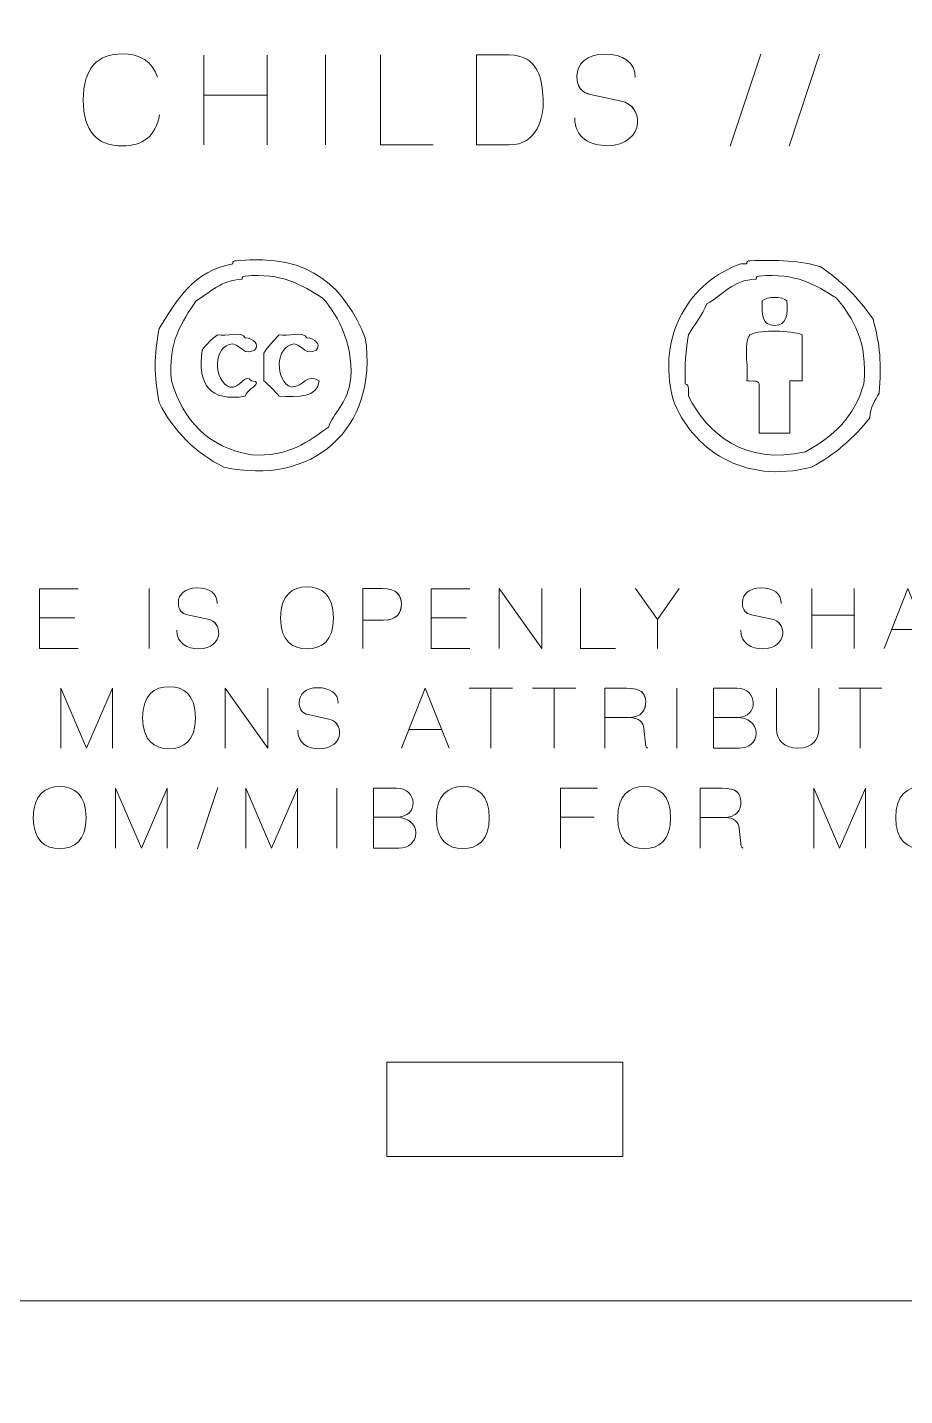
# Model space of a CAD drawing. Header units: inches. Extents: x 15 to 785, y -665 to -15.
# Drawn here: x 93.61 to 123.38, y -196.01 to -149.61 of the extents above; entities that cross this region are included whole.
import ezdxf

# ---------------------------------------------------------------- set-up
doc = ezdxf.new("R2010")
doc.units = ezdxf.units.IN
doc.header["$MEASUREMENT"] = 0
doc.layers.add('Layer 1', color=7, linetype='Continuous')

# ---------------------------------------------------------------- blocks, each defined once
blk = doc.blocks.new('block 2')
at = {"layer": 'Layer 1', "color": 179, "lineweight": 9, "true_color": 0x231f20}
blk.add_open_spline([(785, -570), (785, -578.284), (778.285, -585), (770.001, -585), (770.001, -585), (30.001, -585), (30.001, -585), (21.716, -585), (15.001, -578.284), (15.001, -570), (15.001, -570), (15.001, -30), (15.001, -30), (15.001, -21.716), (21.716, -15), (30.001, -15), (30.001, -15), (770.001, -15), (770.001, -15), (778.285, -15), (785, -21.716), (785, -30), (785, -30), (785, -570), (785, -570)], degree=3, knots=[0, 0, 0, 0, 1, 1, 1, 2, 2, 2, 3, 3, 3, 4, 4, 4, 5, 5, 5, 6, 6, 6, 7, 7, 7, 8, 8, 8, 8], dxfattribs=at)
blk = doc.blocks.new('block 29')
at = {"layer": 'Layer 1', "color": 30, "lineweight": 9, "true_color": 0xf89725}
for points in [[(120.236, -168.641), (120.236, -169.546), (121.672, -169.546), (121.672, -168.641), (121.672, -170.672), (121.672, -169.546), (120.236, -169.546), (120.236, -170.672), (120.236, -168.641)], [(109.339, -174.058), (109.339, -172.024), (108.608, -172.024), (110.075, -172.024), (109.339, -172.024), (109.339, -174.058)], [(111.486, -174.058), (111.486, -172.024), (110.755, -172.024), (112.222, -172.024), (111.486, -172.024), (111.486, -174.058)], [(121.875, -174.058), (121.875, -172.024), (121.144, -172.024), (122.611, -172.024), (121.875, -172.024), (121.875, -174.058)]]:
    blk.add_lwpolyline(points, dxfattribs=at)
for points, knots in [([(95.339, -170.672), (95.339, -170.672), (94.024, -170.672), (94.024, -170.672), (94.024, -170.672), (94.024, -168.65), (94.024, -168.65), (94.024, -168.65), (95.339, -168.65), (95.339, -168.65), (95.339, -168.65), (94.024, -168.65), (94.024, -168.65), (94.024, -168.65), (94.024, -170.672), (94.024, -170.672), (94.024, -170.672), (95.339, -170.672), (95.339, -170.672)], [0, 0, 0, 0, 1, 1, 1, 2, 2, 2, 3, 3, 3, 4, 4, 4, 5, 5, 5, 6, 6, 6, 6]), ([(97.744, -170.672), (97.744, -170.672), (97.744, -168.638), (97.744, -168.638), (97.744, -168.638), (97.744, -170.672), (97.744, -170.672)], [0, 0, 0, 0, 1, 1, 1, 2, 2, 2, 2]), ([(98.683, -170.057), (98.683, -170.508), (99.028, -170.688), (99.431, -170.688), (99.84, -170.688), (100.096, -170.432), (100.105, -170.181), (100.113, -169.933), (99.987, -169.736), (99.735, -169.682), (99.735, -169.682), (99.044, -169.532), (99.044, -169.532), (98.85, -169.49), (98.734, -169.377), (98.734, -169.112), (98.734, -168.847), (98.957, -168.619), (99.363, -168.619), (99.769, -168.619), (100.065, -168.81), (100.054, -169.146), (100.065, -168.81), (99.769, -168.619), (99.363, -168.619), (98.957, -168.619), (98.734, -168.847), (98.734, -169.112), (98.734, -169.377), (98.844, -169.487), (99.044, -169.532), (99.044, -169.532), (99.735, -169.682), (99.735, -169.682), (99.992, -169.736), (100.113, -169.933), (100.105, -170.181), (100.096, -170.432), (99.84, -170.688), (99.431, -170.688), (99.028, -170.688), (98.683, -170.508), (98.683, -170.057)], [0, 0, 0, 0, 1, 1, 1, 2, 2, 2, 3, 3, 3, 4, 4, 4, 5, 5, 5, 6, 6, 6, 7, 7, 7, 8, 8, 8, 9, 9, 9, 10, 10, 10, 11, 11, 11, 12, 12, 12, 13, 13, 13, 14, 14, 14, 14]), ([(102.203, -169.639), (102.203, -168.861), (102.606, -168.584), (103.1, -168.584), (103.594, -168.584), (103.997, -168.861), (103.997, -169.639), (103.997, -170.418), (103.594, -170.688), (103.1, -170.688), (102.606, -170.688), (102.203, -170.418), (102.203, -169.639)], [0, 0, 0, 0, 1, 1, 1, 2, 2, 2, 3, 3, 3, 4, 4, 4, 4]), ([(102.203, -169.639), (102.203, -168.861), (102.606, -168.584), (103.1, -168.584), (103.594, -168.584), (103.997, -168.861), (103.997, -169.639), (103.997, -170.418), (103.594, -170.688), (103.1, -170.688), (102.606, -170.688), (102.203, -170.418), (102.203, -169.639)], [0, 0, 0, 0, 1, 1, 1, 2, 2, 2, 3, 3, 3, 4, 4, 4, 4]), ([(104.999, -170.672), (104.999, -170.672), (104.999, -168.638), (104.999, -168.638), (104.999, -168.638), (105.648, -168.638), (105.648, -168.638), (106.17, -168.638), (106.288, -168.886), (106.302, -169.16), (106.314, -169.434), (106.167, -169.718), (105.701, -169.718), (105.701, -169.718), (104.999, -169.718), (104.999, -169.718), (104.999, -169.718), (105.701, -169.718), (105.701, -169.718), (106.159, -169.718), (106.314, -169.434), (106.302, -169.16), (106.288, -168.886), (106.164, -168.638), (105.648, -168.638), (105.648, -168.638), (104.999, -168.638), (104.999, -168.638), (104.999, -168.638), (104.999, -170.672), (104.999, -170.672)], [0, 0, 0, 0, 1, 1, 1, 2, 2, 2, 3, 3, 3, 4, 4, 4, 5, 5, 5, 6, 6, 6, 7, 7, 7, 8, 8, 8, 9, 9, 9, 10, 10, 10, 10]), ([(108.622, -170.672), (108.622, -170.672), (107.308, -170.672), (107.308, -170.672), (107.308, -170.672), (107.308, -168.65), (107.308, -168.65), (107.308, -168.65), (108.622, -168.65), (108.622, -168.65), (108.622, -168.65), (107.308, -168.65), (107.308, -168.65), (107.308, -168.65), (107.308, -170.672), (107.308, -170.672), (107.308, -170.672), (108.622, -170.672), (108.622, -170.672)], [0, 0, 0, 0, 1, 1, 1, 2, 2, 2, 3, 3, 3, 4, 4, 4, 5, 5, 5, 6, 6, 6, 6]), ([(109.616, -170.672), (109.616, -170.672), (109.616, -168.638), (109.616, -168.638), (109.616, -168.638), (111.066, -170.672), (111.066, -170.672), (111.066, -170.672), (111.066, -168.638), (111.066, -168.638), (111.066, -168.638), (111.066, -170.672), (111.066, -170.672), (111.066, -170.672), (109.616, -168.638), (109.616, -168.638), (109.616, -168.638), (109.616, -170.672), (109.616, -170.672)], [0, 0, 0, 0, 1, 1, 1, 2, 2, 2, 3, 3, 3, 4, 4, 4, 5, 5, 5, 6, 6, 6, 6]), ([(113.572, -170.672), (113.572, -170.672), (112.385, -170.672), (112.385, -170.672), (112.385, -170.672), (112.385, -168.638), (112.385, -168.638), (112.385, -168.638), (112.385, -170.672), (112.385, -170.672), (112.385, -170.672), (113.572, -170.672), (113.572, -170.672)], [0, 0, 0, 0, 1, 1, 1, 2, 2, 2, 3, 3, 3, 4, 4, 4, 4]), ([(114.992, -169.693), (114.992, -169.693), (115.731, -168.638), (115.731, -168.638), (115.731, -168.638), (114.992, -169.693), (114.992, -169.693), (114.992, -169.693), (114.253, -168.638), (114.253, -168.638), (114.253, -168.638), (114.992, -169.693), (114.992, -169.693), (114.992, -169.693), (114.992, -170.672), (114.992, -170.672), (114.992, -170.672), (114.992, -169.693), (114.992, -169.693)], [0, 0, 0, 0, 1, 1, 1, 2, 2, 2, 3, 3, 3, 4, 4, 4, 5, 5, 5, 6, 6, 6, 6]), ([(117.823, -170.057), (117.823, -170.508), (118.168, -170.688), (118.571, -170.688), (118.98, -170.688), (119.236, -170.432), (119.245, -170.181), (119.254, -169.933), (119.127, -169.736), (118.875, -169.682), (118.875, -169.682), (118.184, -169.532), (118.184, -169.532), (117.99, -169.49), (117.874, -169.377), (117.874, -169.112), (117.874, -168.847), (118.097, -168.619), (118.503, -168.619), (118.909, -168.619), (119.205, -168.81), (119.194, -169.146), (119.205, -168.81), (118.909, -168.619), (118.503, -168.619), (118.097, -168.619), (117.874, -168.847), (117.874, -169.112), (117.874, -169.377), (117.985, -169.487), (118.184, -169.532), (118.184, -169.532), (118.875, -169.682), (118.875, -169.682), (119.132, -169.736), (119.254, -169.933), (119.245, -170.181), (119.236, -170.432), (118.98, -170.688), (118.571, -170.688), (118.168, -170.688), (117.823, -170.508), (117.823, -170.057)], [0, 0, 0, 0, 1, 1, 1, 2, 2, 2, 3, 3, 3, 4, 4, 4, 5, 5, 5, 6, 6, 6, 7, 7, 7, 8, 8, 8, 9, 9, 9, 10, 10, 10, 11, 11, 11, 12, 12, 12, 13, 13, 13, 14, 14, 14, 14]), ([(122.686, -170.672), (122.686, -170.672), (123.493, -168.638), (123.493, -168.638), (123.493, -168.638), (124.303, -170.672), (124.303, -170.672), (124.303, -170.672), (123.493, -168.638), (123.493, -168.638), (123.493, -168.638), (122.686, -170.672), (122.686, -170.672)], [0, 0, 0, 0, 1, 1, 1, 2, 2, 2, 3, 3, 3, 4, 4, 4, 4]), ([(95.226, -169.631), (95.226, -169.631), (94.024, -169.631), (94.024, -169.631), (94.024, -169.631), (95.226, -169.631), (95.226, -169.631)], [0, 0, 0, 0, 1, 1, 1, 2, 2, 2, 2]), ([(108.509, -169.631), (108.509, -169.631), (107.308, -169.631), (107.308, -169.631), (107.308, -169.631), (108.509, -169.631), (108.509, -169.631)], [0, 0, 0, 0, 1, 1, 1, 2, 2, 2, 2]), ([(122.94, -170.031), (122.94, -170.031), (124.046, -170.031), (124.046, -170.031), (124.046, -170.031), (122.94, -170.031), (122.94, -170.031)], [0, 0, 0, 0, 1, 1, 1, 2, 2, 2, 2]), ([(94.743, -172.024), (94.743, -172.024), (95.617, -174.058), (95.617, -174.058), (95.617, -174.058), (96.494, -172.024), (96.494, -172.024), (96.494, -172.024), (96.494, -174.058), (96.494, -174.058), (96.494, -174.058), (96.494, -172.024), (96.494, -172.024), (96.494, -172.024), (95.617, -174.058), (95.617, -174.058), (95.617, -174.058), (94.743, -172.024), (94.743, -172.024), (94.743, -172.024), (94.743, -174.058), (94.743, -174.058), (94.743, -174.058), (94.743, -172.024), (94.743, -172.024)], [0, 0, 0, 0, 1, 1, 1, 2, 2, 2, 3, 3, 3, 4, 4, 4, 5, 5, 5, 6, 6, 6, 7, 7, 7, 8, 8, 8, 8]), ([(97.522, -173.026), (97.522, -172.248), (97.926, -171.971), (98.419, -171.971), (98.913, -171.971), (99.316, -172.248), (99.316, -173.026), (99.316, -173.804), (98.913, -174.075), (98.419, -174.075), (97.926, -174.075), (97.522, -173.804), (97.522, -173.026)], [0, 0, 0, 0, 1, 1, 1, 2, 2, 2, 3, 3, 3, 4, 4, 4, 4]), ([(97.522, -173.026), (97.522, -172.248), (97.926, -171.971), (98.419, -171.971), (98.913, -171.971), (99.316, -172.248), (99.316, -173.026), (99.316, -173.804), (98.913, -174.075), (98.419, -174.075), (97.926, -174.075), (97.522, -173.804), (97.522, -173.026)], [0, 0, 0, 0, 1, 1, 1, 2, 2, 2, 3, 3, 3, 4, 4, 4, 4]), ([(100.319, -174.058), (100.319, -174.058), (100.319, -172.024), (100.319, -172.024), (100.319, -172.024), (101.768, -174.058), (101.768, -174.058), (101.768, -174.058), (101.768, -172.024), (101.768, -172.024), (101.768, -172.024), (101.768, -174.058), (101.768, -174.058), (101.768, -174.058), (100.319, -172.024), (100.319, -172.024), (100.319, -172.024), (100.319, -174.058), (100.319, -174.058)], [0, 0, 0, 0, 1, 1, 1, 2, 2, 2, 3, 3, 3, 4, 4, 4, 5, 5, 5, 6, 6, 6, 6]), ([(102.783, -173.443), (102.783, -173.894), (103.127, -174.075), (103.53, -174.075), (103.94, -174.075), (104.196, -173.819), (104.205, -173.567), (104.213, -173.319), (104.086, -173.122), (103.835, -173.068), (103.835, -173.068), (103.144, -172.919), (103.144, -172.919), (102.949, -172.876), (102.834, -172.764), (102.834, -172.499), (102.834, -172.233), (103.056, -172.005), (103.463, -172.005), (103.869, -172.005), (104.165, -172.197), (104.154, -172.532), (104.165, -172.197), (103.869, -172.005), (103.463, -172.005), (103.056, -172.005), (102.834, -172.233), (102.834, -172.499), (102.834, -172.764), (102.944, -172.873), (103.144, -172.919), (103.144, -172.919), (103.835, -173.068), (103.835, -173.068), (104.092, -173.122), (104.213, -173.319), (104.205, -173.567), (104.196, -173.819), (103.94, -174.075), (103.53, -174.075), (103.127, -174.075), (102.783, -173.894), (102.783, -173.443)], [0, 0, 0, 0, 1, 1, 1, 2, 2, 2, 3, 3, 3, 4, 4, 4, 5, 5, 5, 6, 6, 6, 7, 7, 7, 8, 8, 8, 9, 9, 9, 10, 10, 10, 11, 11, 11, 12, 12, 12, 13, 13, 13, 14, 14, 14, 14]), ([(106.302, -174.058), (106.302, -174.058), (107.109, -172.024), (107.109, -172.024), (107.109, -172.024), (107.919, -174.058), (107.919, -174.058), (107.919, -174.058), (107.109, -172.024), (107.109, -172.024), (107.109, -172.024), (106.302, -174.058), (106.302, -174.058)], [0, 0, 0, 0, 1, 1, 1, 2, 2, 2, 3, 3, 3, 4, 4, 4, 4]), ([(113.208, -174.058), (113.208, -174.058), (113.208, -172.024), (113.208, -172.024), (113.208, -172.024), (113.95, -172.024), (113.95, -172.024), (114.468, -172.024), (114.579, -172.202), (114.593, -172.476), (114.604, -172.749), (114.466, -173.02), (114.006, -173.02), (114.006, -173.02), (113.208, -173.02), (113.208, -173.02), (113.208, -173.02), (114.006, -173.02), (114.006, -173.02), (114.457, -173.02), (114.604, -172.749), (114.593, -172.476), (114.579, -172.202), (114.457, -172.024), (113.95, -172.024), (113.95, -172.024), (113.208, -172.024), (113.208, -172.024), (113.208, -172.024), (113.208, -174.058), (113.208, -174.058)], [0, 0, 0, 0, 1, 1, 1, 2, 2, 2, 3, 3, 3, 4, 4, 4, 5, 5, 5, 6, 6, 6, 7, 7, 7, 8, 8, 8, 9, 9, 9, 10, 10, 10, 10]), ([(115.655, -174.058), (115.655, -174.058), (115.655, -172.024), (115.655, -172.024), (115.655, -172.024), (115.655, -174.058), (115.655, -174.058)], [0, 0, 0, 0, 1, 1, 1, 2, 2, 2, 2]), ([(116.899, -173.012), (116.899, -173.012), (117.681, -173.012), (117.681, -173.012), (118.087, -173.012), (118.253, -172.767), (118.245, -172.521), (118.233, -172.276), (118.062, -172.024), (117.686, -172.024), (117.686, -172.024), (116.899, -172.024), (116.899, -172.024), (116.899, -172.024), (116.899, -174.058), (116.899, -174.058), (116.899, -174.058), (117.765, -174.058), (117.765, -174.058), (118.087, -174.058), (118.341, -173.866), (118.341, -173.545), (118.335, -173.223), (118.067, -173.012), (117.681, -173.012), (118.067, -173.012), (118.335, -173.223), (118.341, -173.545), (118.341, -173.866), (118.087, -174.058), (117.765, -174.058), (117.765, -174.058), (116.899, -174.058), (116.899, -174.058), (116.899, -174.058), (116.899, -172.024), (116.899, -172.024), (116.899, -172.024), (117.686, -172.024), (117.686, -172.024), (118.062, -172.024), (118.233, -172.276), (118.245, -172.521), (118.253, -172.767), (118.087, -173.012), (117.681, -173.012), (117.681, -173.012), (116.899, -173.012), (116.899, -173.012)], [0, 0, 0, 0, 1, 1, 1, 2, 2, 2, 3, 3, 3, 4, 4, 4, 5, 5, 5, 6, 6, 6, 7, 7, 7, 8, 8, 8, 9, 9, 9, 10, 10, 10, 11, 11, 11, 12, 12, 12, 13, 13, 13, 14, 14, 14, 15, 15, 15, 16, 16, 16, 16]), ([(120.466, -172.022), (120.466, -172.022), (120.466, -173.074), (120.466, -173.412), (120.466, -173.751), (120.257, -174.058), (119.761, -174.056), (119.264, -174.047), (119.036, -173.77), (119.036, -173.412), (119.036, -173.412), (119.036, -172.022), (119.036, -172.022), (119.036, -172.022), (119.036, -173.412), (119.036, -173.412), (119.036, -173.77), (119.264, -174.047), (119.761, -174.056), (120.257, -174.058), (120.466, -173.751), (120.466, -173.412), (120.466, -173.074), (120.466, -172.022), (120.466, -172.022)], [0, 0, 0, 0, 1, 1, 1, 2, 2, 2, 3, 3, 3, 4, 4, 4, 5, 5, 5, 6, 6, 6, 7, 7, 7, 8, 8, 8, 8]), ([(114.655, -174.058), (114.599, -174.018), (114.584, -173.94), (114.584, -173.906), (114.584, -173.906), (114.534, -173.393), (114.534, -173.393), (114.517, -173.172), (114.359, -173.02), (114.045, -173.02), (114.359, -173.02), (114.517, -173.172), (114.534, -173.393), (114.534, -173.393), (114.584, -173.906), (114.584, -173.906), (114.584, -173.94), (114.599, -174.018), (114.655, -174.058)], [0, 0, 0, 0, 1, 1, 1, 2, 2, 2, 3, 3, 3, 4, 4, 4, 5, 5, 5, 6, 6, 6, 6]), ([(106.556, -173.418), (106.556, -173.418), (107.662, -173.418), (107.662, -173.418), (107.662, -173.418), (106.556, -173.418), (106.556, -173.418)], [0, 0, 0, 0, 1, 1, 1, 2, 2, 2, 2]), ([(93.81, -176.413), (93.81, -175.634), (94.213, -175.358), (94.707, -175.358), (95.2, -175.358), (95.604, -175.634), (95.604, -176.413), (95.604, -177.191), (95.2, -177.462), (94.707, -177.462), (94.213, -177.462), (93.81, -177.191), (93.81, -176.413)], [0, 0, 0, 0, 1, 1, 1, 2, 2, 2, 3, 3, 3, 4, 4, 4, 4]), ([(93.81, -176.413), (93.81, -175.634), (94.213, -175.358), (94.707, -175.358), (95.2, -175.358), (95.604, -175.634), (95.604, -176.413), (95.604, -177.191), (95.2, -177.462), (94.707, -177.462), (94.213, -177.462), (93.81, -177.191), (93.81, -176.413)], [0, 0, 0, 0, 1, 1, 1, 2, 2, 2, 3, 3, 3, 4, 4, 4, 4]), ([(107.489, -176.413), (107.489, -175.634), (107.892, -175.358), (108.386, -175.358), (108.88, -175.358), (109.283, -175.634), (109.283, -176.413), (109.283, -177.191), (108.88, -177.462), (108.386, -177.462), (107.892, -177.462), (107.489, -177.191), (107.489, -176.413)], [0, 0, 0, 0, 1, 1, 1, 2, 2, 2, 3, 3, 3, 4, 4, 4, 4]), ([(107.489, -176.413), (107.489, -175.634), (107.892, -175.358), (108.386, -175.358), (108.88, -175.358), (109.283, -175.634), (109.283, -176.413), (109.283, -177.191), (108.88, -177.462), (108.386, -177.462), (107.892, -177.462), (107.489, -177.191), (107.489, -176.413)], [0, 0, 0, 0, 1, 1, 1, 2, 2, 2, 3, 3, 3, 4, 4, 4, 4]), ([(113.644, -176.413), (113.644, -175.634), (114.047, -175.358), (114.541, -175.358), (115.035, -175.358), (115.438, -175.634), (115.438, -176.413), (115.438, -177.191), (115.035, -177.462), (114.541, -177.462), (114.047, -177.462), (113.644, -177.191), (113.644, -176.413)], [0, 0, 0, 0, 1, 1, 1, 2, 2, 2, 3, 3, 3, 4, 4, 4, 4]), ([(113.644, -176.413), (113.644, -175.634), (114.047, -175.358), (114.541, -175.358), (115.035, -175.358), (115.438, -175.634), (115.438, -176.413), (115.438, -177.191), (115.035, -177.462), (114.541, -177.462), (114.047, -177.462), (113.644, -177.191), (113.644, -176.413)], [0, 0, 0, 0, 1, 1, 1, 2, 2, 2, 3, 3, 3, 4, 4, 4, 4]), ([(123.078, -176.413), (123.078, -175.634), (123.482, -175.358), (123.976, -175.358), (124.47, -175.358), (124.873, -175.634), (124.873, -176.413), (124.873, -177.191), (124.47, -177.462), (123.976, -177.462), (123.482, -177.462), (123.078, -177.191), (123.078, -176.413)], [0, 0, 0, 0, 1, 1, 1, 2, 2, 2, 3, 3, 3, 4, 4, 4, 4]), ([(123.078, -176.413), (123.078, -175.634), (123.482, -175.358), (123.976, -175.358), (124.47, -175.358), (124.873, -175.634), (124.873, -176.413), (124.873, -177.191), (124.47, -177.462), (123.976, -177.462), (123.482, -177.462), (123.078, -177.191), (123.078, -176.413)], [0, 0, 0, 0, 1, 1, 1, 2, 2, 2, 3, 3, 3, 4, 4, 4, 4]), ([(96.606, -175.412), (96.606, -175.412), (97.481, -177.445), (97.481, -177.445), (97.481, -177.445), (98.358, -175.412), (98.358, -175.412), (98.358, -175.412), (98.358, -177.445), (98.358, -177.445), (98.358, -177.445), (98.358, -175.412), (98.358, -175.412), (98.358, -175.412), (97.481, -177.445), (97.481, -177.445), (97.481, -177.445), (96.606, -175.412), (96.606, -175.412), (96.606, -175.412), (96.606, -177.445), (96.606, -177.445), (96.606, -177.445), (96.606, -175.412), (96.606, -175.412)], [0, 0, 0, 0, 1, 1, 1, 2, 2, 2, 3, 3, 3, 4, 4, 4, 5, 5, 5, 6, 6, 6, 7, 7, 7, 8, 8, 8, 8]), ([(99.387, -177.473), (99.387, -177.473), (100.078, -175.392), (100.078, -175.392), (100.078, -175.392), (99.387, -177.473), (99.387, -177.473)], [0, 0, 0, 0, 1, 1, 1, 2, 2, 2, 2]), ([(101.023, -175.412), (101.023, -175.412), (101.897, -177.445), (101.897, -177.445), (101.897, -177.445), (102.774, -175.412), (102.774, -175.412), (102.774, -175.412), (102.774, -177.445), (102.774, -177.445), (102.774, -177.445), (102.774, -175.412), (102.774, -175.412), (102.774, -175.412), (101.897, -177.445), (101.897, -177.445), (101.897, -177.445), (101.023, -175.412), (101.023, -175.412), (101.023, -175.412), (101.023, -177.445), (101.023, -177.445), (101.023, -177.445), (101.023, -175.412), (101.023, -175.412)], [0, 0, 0, 0, 1, 1, 1, 2, 2, 2, 3, 3, 3, 4, 4, 4, 5, 5, 5, 6, 6, 6, 7, 7, 7, 8, 8, 8, 8]), ([(104.108, -177.445), (104.108, -177.445), (104.108, -175.412), (104.108, -175.412), (104.108, -175.412), (104.108, -177.445), (104.108, -177.445)], [0, 0, 0, 0, 1, 1, 1, 2, 2, 2, 2]), ([(106.133, -176.398), (106.54, -176.398), (106.707, -176.153), (106.698, -175.908), (106.687, -175.662), (106.514, -175.412), (106.14, -175.412), (106.14, -175.412), (105.353, -175.412), (105.353, -175.412), (105.353, -175.412), (105.353, -177.445), (105.353, -177.445), (105.353, -177.445), (106.218, -177.445), (106.218, -177.445), (106.54, -177.445), (106.793, -177.253), (106.793, -176.932), (106.788, -176.611), (106.52, -176.398), (106.133, -176.398), (106.52, -176.398), (106.788, -176.611), (106.793, -176.932), (106.793, -177.253), (106.54, -177.445), (106.218, -177.445), (106.218, -177.445), (105.353, -177.445), (105.353, -177.445), (105.353, -177.445), (105.353, -175.412), (105.353, -175.412), (105.353, -175.412), (106.14, -175.412), (106.14, -175.412), (106.514, -175.412), (106.687, -175.662), (106.698, -175.908), (106.707, -176.153), (106.54, -176.398), (106.133, -176.398), (106.133, -176.398), (105.353, -176.398), (105.353, -176.398), (105.353, -176.398), (106.133, -176.398), (106.133, -176.398)], [0, 0, 0, 0, 1, 1, 1, 2, 2, 2, 3, 3, 3, 4, 4, 4, 5, 5, 5, 6, 6, 6, 7, 7, 7, 8, 8, 8, 9, 9, 9, 10, 10, 10, 11, 11, 11, 12, 12, 12, 13, 13, 13, 14, 14, 14, 15, 15, 15, 16, 16, 16, 16]), ([(111.697, -177.445), (111.697, -177.445), (111.697, -175.412), (111.697, -175.412), (111.697, -175.412), (112.957, -175.412), (112.957, -175.412), (112.957, -175.412), (111.697, -175.412), (111.697, -175.412), (111.697, -175.412), (111.697, -177.445), (111.697, -177.445)], [0, 0, 0, 0, 1, 1, 1, 2, 2, 2, 3, 3, 3, 4, 4, 4, 4]), ([(116.441, -177.445), (116.441, -177.445), (116.441, -175.412), (116.441, -175.412), (116.441, -175.412), (117.183, -175.412), (117.183, -175.412), (117.701, -175.412), (117.812, -175.589), (117.826, -175.863), (117.837, -176.137), (117.699, -176.407), (117.239, -176.407), (117.239, -176.407), (116.441, -176.407), (116.441, -176.407), (116.441, -176.407), (117.239, -176.407), (117.239, -176.407), (117.69, -176.407), (117.837, -176.137), (117.826, -175.863), (117.812, -175.589), (117.69, -175.412), (117.183, -175.412), (117.183, -175.412), (116.441, -175.412), (116.441, -175.412), (116.441, -175.412), (116.441, -177.445), (116.441, -177.445)], [0, 0, 0, 0, 1, 1, 1, 2, 2, 2, 3, 3, 3, 4, 4, 4, 5, 5, 5, 6, 6, 6, 7, 7, 7, 8, 8, 8, 9, 9, 9, 10, 10, 10, 10]), ([(120.299, -177.445), (120.299, -177.445), (120.299, -175.412), (120.299, -175.412), (120.299, -175.412), (121.173, -177.445), (121.173, -177.445), (121.173, -177.445), (122.05, -175.412), (122.05, -175.412), (122.05, -175.412), (122.05, -177.445), (122.05, -177.445), (122.05, -177.445), (122.05, -175.412), (122.05, -175.412), (122.05, -175.412), (121.173, -177.445), (121.173, -177.445), (121.173, -177.445), (120.299, -175.412), (120.299, -175.412), (120.299, -175.412), (120.299, -177.445), (120.299, -177.445)], [0, 0, 0, 0, 1, 1, 1, 2, 2, 2, 3, 3, 3, 4, 4, 4, 5, 5, 5, 6, 6, 6, 7, 7, 7, 8, 8, 8, 8]), ([(112.842, -176.398), (112.842, -176.398), (111.697, -176.398), (111.697, -176.398), (111.697, -176.398), (112.842, -176.398), (112.842, -176.398)], [0, 0, 0, 0, 1, 1, 1, 2, 2, 2, 2]), ([(117.888, -177.445), (117.832, -177.406), (117.817, -177.326), (117.817, -177.293), (117.817, -177.293), (117.767, -176.779), (117.767, -176.779), (117.75, -176.56), (117.592, -176.407), (117.278, -176.407), (117.592, -176.407), (117.75, -176.56), (117.767, -176.779), (117.767, -176.779), (117.817, -177.293), (117.817, -177.293), (117.817, -177.326), (117.832, -177.406), (117.888, -177.445)], [0, 0, 0, 0, 1, 1, 1, 2, 2, 2, 3, 3, 3, 4, 4, 4, 5, 5, 5, 6, 6, 6, 6])]:
    blk.add_open_spline(points, degree=3, knots=knots, dxfattribs=at)

msp = doc.modelspace()

# ---------------------------------------------------------------- linework, layer by layer
at = {"layer": 'Layer 1', "color": 30, "lineweight": 9, "true_color": 0xf89725}
msp.add_lwpolyline([(99.598, -153.6), (99.598, -151.912), (101.752, -151.912), (101.752, -153.6), (101.752, -150.554), (101.752, -151.912), (99.598, -151.912), (99.598, -150.554), (99.598, -153.6)], dxfattribs=at)
at = {"layer": 'Layer 1', "color": 179, "lineweight": 9, "true_color": 0x231f20}
msp.add_lwpolyline([(105.812, -184.698), (113.813, -184.698), (113.813, -187.897), (105.812, -187.897), (105.812, -184.698)], dxfattribs=at)
msp.add_open_spline([(186.312, -187.797), (186.312, -187.797), (186.312, -44.798), (186.312, -44.798), (186.312, -42.037), (184.073, -39.798), (181.312, -39.798), (181.312, -39.798), (38.312, -39.798), (38.312, -39.798), (35.551, -39.798), (33.313, -42.037), (33.313, -44.798), (33.313, -44.798), (33.313, -187.797), (33.313, -187.797), (33.313, -190.558), (35.551, -192.798), (38.312, -192.798), (38.312, -192.798), (181.312, -192.798), (181.312, -192.798), (184.073, -192.798), (186.312, -190.558), (186.312, -187.797)], degree=3, knots=[0, 0, 0, 0, 1, 1, 1, 2, 2, 2, 3, 3, 3, 4, 4, 4, 5, 5, 5, 6, 6, 6, 7, 7, 7, 8, 8, 8, 8], dxfattribs=at)
at = {"layer": 'Layer 1', "color": 30, "lineweight": 9, "true_color": 0xf89725}
for points, knots in [([(98.098, -152.576), (97.962, -153.304), (97.523, -153.634), (96.829, -153.634), (95.987, -153.634), (95.509, -153.156), (95.509, -152.073), (95.509, -150.994), (95.987, -150.511), (96.829, -150.511), (97.43, -150.511), (97.844, -150.761), (98.031, -151.302), (97.844, -150.761), (97.43, -150.511), (96.829, -150.511), (95.987, -150.511), (95.509, -150.994), (95.509, -152.073), (95.509, -153.156), (95.987, -153.634), (96.829, -153.634), (97.523, -153.634), (97.962, -153.304), (98.098, -152.576)], [0, 0, 0, 0, 1, 1, 1, 2, 2, 2, 3, 3, 3, 4, 4, 4, 5, 5, 5, 6, 6, 6, 7, 7, 7, 8, 8, 8, 8]), ([(103.73, -153.6), (103.73, -153.6), (103.73, -150.549), (103.73, -150.549), (103.73, -150.549), (103.73, -153.6), (103.73, -153.6)], [0, 0, 0, 0, 1, 1, 1, 2, 2, 2, 2]), ([(107.378, -153.6), (107.378, -153.6), (105.597, -153.6), (105.597, -153.6), (105.597, -153.6), (105.597, -150.549), (105.597, -150.549), (105.597, -150.549), (105.597, -153.6), (105.597, -153.6), (105.597, -153.6), (107.378, -153.6), (107.378, -153.6)], [0, 0, 0, 0, 1, 1, 1, 2, 2, 2, 3, 3, 3, 4, 4, 4, 4]), ([(108.856, -153.6), (108.856, -153.6), (108.856, -150.549), (108.856, -150.549), (108.856, -150.549), (109.956, -150.549), (109.956, -150.549), (110.963, -150.549), (111.086, -151.395), (111.112, -152.031), (111.137, -152.665), (110.921, -153.6), (109.956, -153.6), (109.956, -153.6), (108.856, -153.6), (108.856, -153.6)], [0, 0, 0, 0, 1, 1, 1, 2, 2, 2, 3, 3, 3, 4, 4, 4, 5, 5, 5, 5]), ([(108.856, -153.6), (108.856, -153.6), (108.856, -150.549), (108.856, -150.549), (108.856, -150.549), (109.956, -150.549), (109.956, -150.549), (110.963, -150.549), (111.086, -151.395), (111.112, -152.031), (111.137, -152.665), (110.921, -153.6), (109.956, -153.6), (109.956, -153.6), (108.856, -153.6), (108.856, -153.6)], [0, 0, 0, 0, 1, 1, 1, 2, 2, 2, 3, 3, 3, 4, 4, 4, 5, 5, 5, 5]), ([(112.184, -152.678), (112.184, -153.355), (112.7, -153.626), (113.305, -153.626), (113.919, -153.626), (114.304, -153.24), (114.316, -152.864), (114.329, -152.491), (114.138, -152.195), (113.762, -152.115), (113.762, -152.115), (112.725, -151.891), (112.725, -151.891), (112.434, -151.827), (112.26, -151.658), (112.26, -151.26), (112.26, -150.863), (112.594, -150.519), (113.203, -150.519), (113.813, -150.519), (114.257, -150.808), (114.24, -151.311), (114.257, -150.808), (113.813, -150.519), (113.203, -150.519), (112.594, -150.519), (112.26, -150.863), (112.26, -151.26), (112.26, -151.658), (112.425, -151.823), (112.725, -151.891), (112.725, -151.891), (113.762, -152.115), (113.762, -152.115), (114.147, -152.195), (114.329, -152.491), (114.316, -152.864), (114.304, -153.24), (113.919, -153.626), (113.305, -153.626), (112.7, -153.626), (112.184, -153.355), (112.184, -152.678)], [0, 0, 0, 0, 1, 1, 1, 2, 2, 2, 3, 3, 3, 4, 4, 4, 5, 5, 5, 6, 6, 6, 7, 7, 7, 8, 8, 8, 9, 9, 9, 10, 10, 10, 11, 11, 11, 12, 12, 12, 13, 13, 13, 14, 14, 14, 14]), ([(117.463, -153.642), (117.463, -153.642), (118.499, -150.519), (118.499, -150.519), (118.499, -150.519), (117.463, -153.642), (117.463, -153.642)], [0, 0, 0, 0, 1, 1, 1, 2, 2, 2, 2]), ([(119.461, -153.642), (119.461, -153.642), (120.497, -150.519), (120.497, -150.519), (120.497, -150.519), (119.461, -153.642), (119.461, -153.642)], [0, 0, 0, 0, 1, 1, 1, 2, 2, 2, 2]), ([(100.587, -157.633), (100.568, -157.544), (100.628, -157.534), (100.692, -157.528), (103.302, -157.25), (104.387, -158.497), (105.078, -160.14), (105.54, -163.248), (103.256, -165.192), (100.274, -164.525), (99.302, -164.035), (98.571, -163.304), (98.081, -162.332), (97.903, -161.405), (97.903, -160.753), (98.081, -159.826), (98.678, -158.857), (99.256, -157.868), (100.587, -157.633)], [0, 0, 0, 0, 1, 1, 1, 2, 2, 2, 3, 3, 3, 4, 4, 4, 5, 5, 5, 6, 6, 6, 6]), ([(118.027, -157.633), (118.008, -157.544), (118.068, -157.534), (118.131, -157.528), (119.03, -157.501), (119.889, -157.511), (120.533, -157.738), (121.242, -158.212), (121.834, -158.804), (122.309, -159.513), (122.548, -160.359), (122.6, -161.045), (122.518, -162.019), (122.376, -162.26), (122.217, -162.484), (122.204, -162.854), (121.657, -163.526), (121.02, -164.108), (120.22, -164.525), (117.913, -165.123), (116.163, -163.925), (115.521, -162.228), (114.943, -160.015), (116.131, -158.224), (117.818, -157.633), (117.887, -157.633), (117.957, -157.633), (118.027, -157.633)], [0, 0, 0, 0, 1, 1, 1, 2, 2, 2, 3, 3, 3, 4, 4, 4, 5, 5, 5, 6, 6, 6, 7, 7, 7, 8, 8, 8, 9, 9, 9, 9]), ([(99.334, -158.886), (98.859, -159.595), (98.369, -160.288), (98.498, -161.601), (98.9, -162.94), (99.724, -163.856), (101.214, -164.108), (102.473, -164.183), (103.144, -163.671), (103.824, -163.168), (103.995, -162.714), (104.453, -162.339), (104.556, -161.706), (104.742, -160.552), (104.202, -159.395), (103.616, -158.782), (102.932, -158.351), (102.245, -157.924), (101.005, -158.05), (100.941, -158.057), (100.881, -158.066), (100.9, -158.155), (100.153, -158.173), (99.831, -158.618), (99.334, -158.886)], [0, 0, 0, 0, 1, 1, 1, 2, 2, 2, 3, 3, 3, 4, 4, 4, 5, 5, 5, 6, 6, 6, 7, 7, 7, 8, 8, 8, 8]), ([(116.669, -158.99), (116.501, -159.38), (116.257, -159.692), (116.043, -160.035), (115.968, -160.552), (115.9, -161.075), (115.938, -161.706), (116.093, -161.725), (116.034, -161.958), (116.043, -162.123), (116.688, -163.389), (117.956, -164.484), (120.011, -164.003), (120.944, -163.508), (121.682, -162.82), (121.995, -161.706), (122.134, -160.279), (121.642, -159.483), (121.055, -158.782), (120.372, -158.351), (119.685, -157.924), (118.445, -158.05), (118.381, -158.057), (118.321, -158.066), (118.34, -158.155), (117.521, -158.171), (117.214, -158.7), (116.669, -158.99)], [0, 0, 0, 0, 1, 1, 1, 2, 2, 2, 3, 3, 3, 4, 4, 4, 5, 5, 5, 6, 6, 6, 7, 7, 7, 8, 8, 8, 9, 9, 9, 9]), ([(119.385, -158.886), (119.416, -159.335), (119.392, -159.729), (118.967, -159.721), (118.542, -159.729), (118.517, -159.335), (118.549, -158.886), (118.701, -158.733), (119.232, -158.733), (119.385, -158.886)], [0, 0, 0, 0, 1, 1, 1, 2, 2, 2, 3, 3, 3, 3]), ([(101.318, -160.557), (100.955, -160.753), (100.922, -160.437), (100.587, -160.348), (99.88, -160.377), (99.93, -161.641), (100.483, -161.81), (100.827, -161.902), (101.004, -161.299), (101.214, -161.601), (101.714, -161.638), (100.991, -161.914), (101.005, -162.123), (99.805, -162.313), (99.376, -161.733), (99.543, -160.557), (99.691, -160.357), (99.865, -160.183), (100.065, -160.035), (100.348, -160.1), (100.894, -159.903), (101.005, -160.14), (101.286, -160.146), (101.507, -160.378), (101.318, -160.557)], [0, 0, 0, 0, 1, 1, 1, 2, 2, 2, 3, 3, 3, 4, 4, 4, 5, 5, 5, 6, 6, 6, 7, 7, 7, 8, 8, 8, 8]), ([(103.407, -160.557), (103.044, -160.753), (103.01, -160.437), (102.676, -160.348), (102.001, -160.409), (102.008, -161.629), (102.571, -161.81), (103.011, -161.793), (103.072, -161.336), (103.511, -161.601), (103.459, -162.176), (102.798, -162.14), (102.154, -162.123), (101.998, -161.931), (101.824, -161.757), (101.631, -161.601), (101.631, -161.288), (101.631, -160.975), (101.631, -160.661), (101.784, -160.431), (101.97, -160.234), (102.154, -160.035), (102.437, -160.1), (102.983, -159.903), (103.093, -160.14), (103.375, -160.146), (103.596, -160.378), (103.407, -160.557)], [0, 0, 0, 0, 1, 1, 1, 2, 2, 2, 3, 3, 3, 4, 4, 4, 5, 5, 5, 6, 6, 6, 7, 7, 7, 8, 8, 8, 9, 9, 9, 9]), ([(119.907, -160.035), (119.907, -160.557), (119.907, -161.079), (119.907, -161.601), (119.768, -161.601), (119.628, -161.601), (119.489, -161.601), (119.489, -162.193), (119.489, -162.785), (119.489, -163.377), (119.141, -163.377), (118.793, -163.377), (118.445, -163.377), (118.445, -162.82), (118.445, -162.262), (118.445, -161.706), (118.412, -161.564), (118.183, -161.619), (118.027, -161.601), (118.095, -161.112), (117.89, -160.35), (118.131, -160.035), (118.541, -159.843), (119.487, -159.9), (119.907, -160.035)], [0, 0, 0, 0, 1, 1, 1, 2, 2, 2, 3, 3, 3, 4, 4, 4, 5, 5, 5, 6, 6, 6, 7, 7, 7, 8, 8, 8, 8])]:
    msp.add_open_spline(points, degree=3, knots=knots, dxfattribs=at)

# ---------------------------------------------------------------- block references
at = {"layer": 'Layer 1'}
for name in ['block 2', 'block 29']:
    msp.add_blockref(name, (0, 0), dxfattribs=at)

doc.saveas('drawing.dxf')
